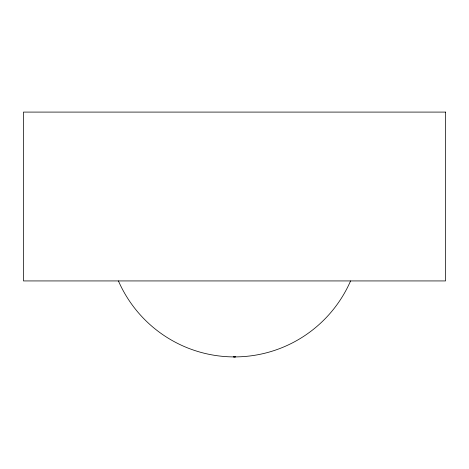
<?xml version="1.0" encoding="UTF-8"?>
<svg xmlns="http://www.w3.org/2000/svg" width="469" height="469" viewBox="0 0 469 469"><rect width="100%" height="100%" fill="white"/><g stroke="black" fill="none" stroke-linecap="round" stroke-linejoin="round"><path stroke-width="0.7" d="M350.578 280.931A126.659 126.659 0 0 1 118.423 280.931M234.5 356.815L233.533 356.909L235.467 356.909L234.5 356.815M445.55 112.091L23.45 112.091L23.45 280.931L445.55 280.931L445.55 112.091"/></g></svg>
